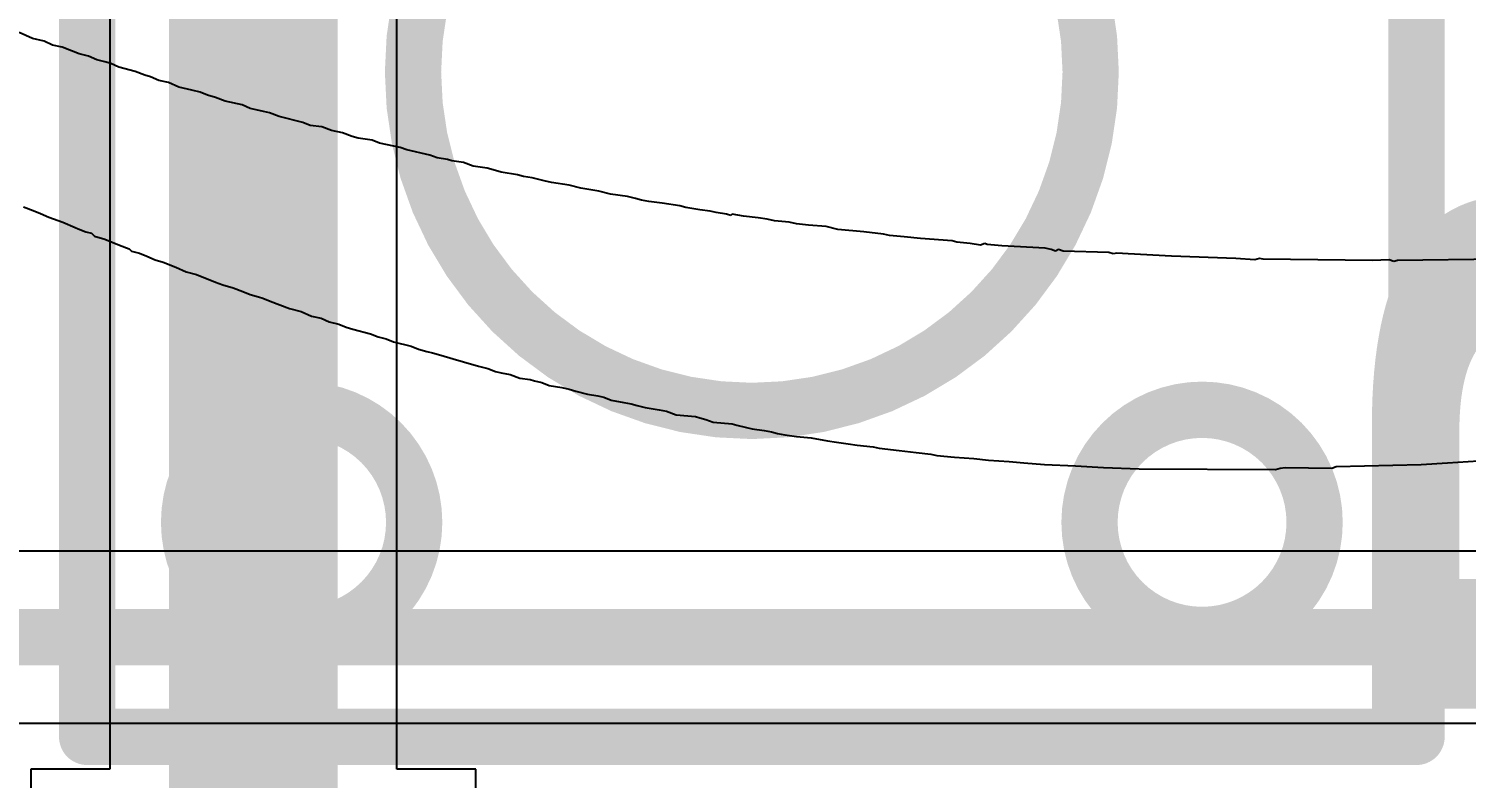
# Model space of a CAD drawing. Header units: inches. Extents: x 0 to 5359, y 0 to 5098.
# Drawn here: x 67.59 to 74.08, y 19.07 to 22.46 of the extents above; entities that cross this region are included whole.
import ezdxf

# ---------------------------------------------------------------- set-up
doc = ezdxf.new("R2010")
doc.units = ezdxf.units.IN
for name, color, linetype in [('Bottom Layer', 5, 'Continuous'), ('Bottom Overlay', 54, 'Continuous'), ('Top Layer', 1, 'Continuous'), ('Top Overlay', 2, 'Continuous')]:
    doc.layers.add(name, color=color, linetype=linetype)
doc.styles.add('Arial Black_Bold', font='', dxfattribs={"height": 0.2})
doc.styles.get('Arial Black_Bold').set_extended_font_data('Arial Black', bold=True)

# ---------------------------------------------------------------- blocks, each defined once
blk = doc.blocks.new('TS_1002S_12026C_57')
at = {"layer": 'Top Overlay'}
for points in [[(3, 2.9999, 0.254, 0.254, 0), (-3, 2.9999, 0.254, 0.254, 0)], [(3, -3.0001, 0.254, 0.254, 0), (3, 2.9999, 0.254, 0.254, 0)], [(3, -3.0001, 0.254, 0.254, 0), (-3, -3.0001, 0.254, 0.254, 0)]]:
    blk.add_lwpolyline(points, format="xyseb", dxfattribs=at)
for points in [[(2.9365, 2.9999, 0.127, 0.127, 1), (3.0635, 2.9999, 0.127, 0.127, 1)], [(2.9365, 2.9999, 0.127, 0.127, 1), (3.0635, 2.9999, 0.127, 0.127, 1)], [(2.54, 2.0319, 0.254, 0.254, 1), (1.524, 2.0319, 0.254, 0.254, 1)], [(1.4605, 2.0319, 0.127, 0.127, 1), (1.5875, 2.0319, 0.127, 0.127, 1)], [(2.4765, 2.0319, 0.127, 0.127, 1), (2.6035, 2.0319, 0.127, 0.127, 1)], [(1.5293, -0.0001, 0.254, 0.254, 1), (-1.5293, -0.0001, 0.254, 0.254, 1)], [(1.4658, -0.0001, 0.127, 0.127, 1), (1.5928, -0.0001, 0.127, 0.127, 1)], [(2.54, -2.0321, 0.254, 0.254, 1), (1.524, -2.0321, 0.254, 0.254, 1)], [(1.4605, -2.0321, 0.127, 0.127, 1), (1.5875, -2.0321, 0.127, 0.127, 1)], [(2.4765, -2.0321, 0.127, 0.127, 1), (2.6035, -2.0321, 0.127, 0.127, 1)], [(2.9365, -3.0001, 0.127, 0.127, 1), (3.0635, -3.0001, 0.127, 0.127, 1)], [(2.9365, -3.0001, 0.127, 0.127, 1), (3.0635, -3.0001, 0.127, 0.127, 1)]]:
    blk.add_lwpolyline(points, format="xyseb", close=True, dxfattribs=at)

msp = doc.modelspace()

# ---------------------------------------------------------------- linework, layer by layer
at = {"layer": 'Bottom Layer'}
for p, q in [((85.8803, 20.0989), (44.9174, 20.0989)), ((44.8818, 19.3219), (85.8678, 19.3219))]:
    msp.add_line(p, q, dxfattribs=at)
msp.add_lwpolyline([(44.8818, 19.7104, 0.254, 0.254, 0), (86.2628, 19.7104, 0.254, 0.254, 0)], format="xyseb", dxfattribs=at)
at = {"layer": 'Bottom Overlay'}
for p, q in [((67.6113, 22.4121), (67.5513, 22.4387)), ((67.6646, 22.3988), (67.6113, 22.4121)), ((67.7012, 22.3821), (67.6646, 22.3988)), ((67.7446, 22.3721), (67.7012, 22.3821)), ((67.7879, 22.3554), (67.7446, 22.3721)), ((67.8212, 22.3421), (67.7879, 22.3554)), ((67.8645, 22.3321), (67.8212, 22.3421)), ((67.9012, 22.3155), (67.8645, 22.3321)), ((67.9378, 22.3055), (67.9012, 22.3155)), ((67.9645, 22.2988), (67.9378, 22.3055)), ((68.0011, 22.2821), (67.9645, 22.2988)), ((68.0744, 22.2622), (68.0011, 22.2821)), ((68.1177, 22.2455), (68.0744, 22.2622)), ((68.1444, 22.2388), (68.1177, 22.2455)), ((68.181, 22.2222), (68.1444, 22.2388)), ((68.2243, 22.2122), (68.181, 22.2222)), ((68.271, 22.1922), (68.2243, 22.2122)), ((68.331, 22.1789), (68.271, 22.1922)), ((68.3676, 22.1689), (68.331, 22.1789)), ((68.4009, 22.1555), (68.3676, 22.1689)), ((68.4376, 22.1455), (68.4009, 22.1555)), ((68.4809, 22.1289), (68.4376, 22.1455)), ((68.5575, 22.1122), (68.4809, 22.1289)), ((68.5942, 22.0956), (68.5575, 22.1122)), ((68.6208, 22.0889), (68.5942, 22.0956)), ((68.6541, 22.0822), (68.6208, 22.0889)), ((68.6808, 22.0756), (68.6541, 22.0822)), ((68.7241, 22.0589), (68.6808, 22.0756)), ((68.8307, 22.0323), (68.7241, 22.0589)), ((68.864, 22.0189), (68.8307, 22.0323)), ((68.9173, 22.0123), (68.864, 22.0189)), ((68.9607, 21.9956), (68.9173, 22.0123)), ((69.0106, 21.9856), (68.9607, 21.9956)), ((69.054, 21.969), (69.0106, 21.9856)), ((69.0806, 21.9623), (69.054, 21.969)), ((69.1439, 21.9523), (69.0806, 21.9623)), ((69.1772, 21.939), (69.1439, 21.9523)), ((69.2705, 21.919), (69.1772, 21.939)), ((69.3005, 21.909), (69.2705, 21.919)), ((69.4038, 21.8857), (69.3005, 21.909)), ((69.4371, 21.8723), (69.4038, 21.8857)), ((69.4838, 21.8657), (69.4371, 21.8723)), ((69.5037, 21.859), (69.4838, 21.8657)), ((69.5571, 21.8523), (69.5037, 21.859)), ((69.6004, 21.8357), (69.5571, 21.8523)), ((69.6637, 21.8257), (69.6004, 21.8357)), ((69.7003, 21.8157), (69.6637, 21.8257)), ((69.727, 21.809), (69.7003, 21.8157)), ((69.8003, 21.7957), (69.727, 21.809)), ((69.8269, 21.789), (69.8003, 21.7957)), ((69.8669, 21.7824), (69.8269, 21.789)), ((69.9202, 21.769), (69.8669, 21.7824)), ((69.9535, 21.7624), (69.9202, 21.769)), ((70.0335, 21.7491), (69.9535, 21.7624)), ((70.0868, 21.7357), (70.0335, 21.7491)), ((70.1668, 21.7224), (70.0868, 21.7357)), ((70.2201, 21.7091), (70.1668, 21.7224)), ((70.2967, 21.6991), (70.2201, 21.7091)), ((70.3334, 21.6891), (70.2967, 21.6991)), ((70.36, 21.6824), (70.3334, 21.6891)), ((70.3933, 21.6758), (70.36, 21.6824)), ((70.4533, 21.6691), (70.3933, 21.6758)), ((67.5713, 21.6524), (67.6146, 21.6358)), ((67.6146, 21.6358), (67.6479, 21.6224)), ((67.6479, 21.6224), (67.6846, 21.6058)), ((67.6846, 21.6058), (67.7479, 21.5825)), ((70.5333, 21.6558), (70.4533, 21.6691)), ((70.5599, 21.6491), (70.5333, 21.6558)), ((70.6232, 21.6391), (70.5599, 21.6491)), ((70.6699, 21.6324), (70.6232, 21.6391)), ((70.6965, 21.6258), (70.6699, 21.6324)), ((70.7432, 21.6191), (70.6965, 21.6258)), ((70.7632, 21.6125), (70.7432, 21.6191)), ((70.7698, 21.6191), (70.7632, 21.6125)), ((70.8198, 21.6091), (70.7698, 21.6191)), ((70.8864, 21.6025), (70.8198, 21.6091)), ((67.7479, 21.5825), (67.8045, 21.5591)), ((67.8045, 21.5591), (67.8179, 21.5525)), ((67.8179, 21.5525), (67.8512, 21.5392)), ((70.9264, 21.5958), (70.8864, 21.6025)), ((70.9597, 21.5891), (70.9264, 21.5958)), ((71.0264, 21.5825), (70.9597, 21.5891)), ((71.0597, 21.5758), (71.0264, 21.5825)), ((71.113, 21.5691), (71.0597, 21.5758)), ((71.193, 21.5625), (71.113, 21.5691)), ((71.2463, 21.5491), (71.193, 21.5625)), ((71.3629, 21.5392), (71.2463, 21.5491)), ((67.8512, 21.5392), (67.8778, 21.5325)), ((67.8778, 21.5325), (67.8912, 21.5192)), ((67.8912, 21.5192), (67.9378, 21.5058)), ((67.9378, 21.5058), (68.0044, 21.4792)), ((68.0044, 21.4792), (68.0478, 21.4625)), ((71.4528, 21.5292), (71.3629, 21.5392)), ((71.4795, 21.5225), (71.4528, 21.5292)), ((71.5461, 21.5158), (71.4795, 21.5225)), ((71.6194, 21.5092), (71.5461, 21.5158)), ((71.7627, 21.4992), (71.6194, 21.5092)), ((71.7827, 21.4925), (71.7627, 21.4992)), ((71.8427, 21.4858), (71.7827, 21.4925)), ((71.8893, 21.4792), (71.8427, 21.4858)), ((71.9093, 21.4858), (71.8893, 21.4792)), ((71.9193, 21.4825), (71.9093, 21.4858)), ((71.9859, 21.4758), (71.9193, 21.4825)), ((72.1825, 21.4659), (71.9859, 21.4758)), ((68.0478, 21.4625), (68.0577, 21.4525)), ((68.0577, 21.4525), (68.0944, 21.4425)), ((68.0944, 21.4425), (68.1277, 21.4292)), ((68.1277, 21.4292), (68.1644, 21.4125)), ((68.1644, 21.4125), (68.201, 21.4026)), ((72.2092, 21.4592), (72.1825, 21.4659)), ((72.2291, 21.4525), (72.2092, 21.4592)), ((72.2425, 21.4592), (72.2291, 21.4525)), ((72.2625, 21.4525), (72.2425, 21.4592)), ((72.469, 21.4459), (72.2625, 21.4525)), ((72.489, 21.4392), (72.469, 21.4459)), ((72.5057, 21.4425), (72.489, 21.4392)), ((72.5557, 21.4392), (72.5057, 21.4425)), ((72.7522, 21.4292), (72.5557, 21.4392)), ((73.0421, 21.4192), (72.7522, 21.4292)), ((73.1287, 21.4125), (73.0421, 21.4192)), ((73.1487, 21.4192), (73.1287, 21.4125)), ((73.1654, 21.4159), (73.1487, 21.4192)), ((73.6585, 21.4092), (73.1654, 21.4159)), ((73.7351, 21.4125), (73.6585, 21.4092)), ((73.7551, 21.4059), (73.7351, 21.4125)), ((74.2316, 21.4159), (73.7718, 21.4092)), ((68.201, 21.4026), (68.2577, 21.3792)), ((68.2577, 21.3792), (68.3043, 21.3592)), ((68.3043, 21.3592), (68.3509, 21.3459)), ((68.3509, 21.3459), (68.4376, 21.3126)), ((73.7718, 21.4092), (73.7551, 21.4059)), ((68.4376, 21.3126), (68.4709, 21.2993)), ((68.4709, 21.2993), (68.5175, 21.2859)), ((68.5175, 21.2859), (68.5608, 21.2693)), ((68.5608, 21.2693), (68.5942, 21.256)), ((68.5942, 21.256), (68.6308, 21.246)), ((68.6308, 21.246), (68.6508, 21.2393)), ((68.6508, 21.2393), (68.6841, 21.226)), ((68.6841, 21.226), (68.7707, 21.1926)), ((68.7707, 21.1926), (68.8241, 21.1793)), ((68.8241, 21.1793), (68.8707, 21.1593)), ((68.8707, 21.1593), (68.914, 21.1493)), ((68.914, 21.1493), (68.9507, 21.1327)), ((68.9507, 21.1327), (68.994, 21.1227)), ((68.994, 21.1227), (69.0273, 21.1094)), ((69.0273, 21.1094), (69.0573, 21.0994)), ((69.0573, 21.0994), (69.1372, 21.0794)), ((69.1372, 21.0794), (69.1706, 21.066)), ((69.1706, 21.066), (69.2072, 21.056)), ((69.2072, 21.056), (69.2405, 21.0427)), ((69.2405, 21.0427), (69.3205, 21.0227)), ((69.3205, 21.0227), (69.3538, 21.0094)), ((69.3538, 21.0094), (69.3905, 20.9994)), ((69.3905, 20.9994), (69.4171, 20.9927)), ((69.4171, 20.9927), (69.4538, 20.9827)), ((69.4538, 20.9827), (69.5104, 20.9661)), ((69.5104, 20.9661), (69.5571, 20.9528)), ((69.5571, 20.9528), (69.6237, 20.9328)), ((69.6237, 20.9328), (69.667, 20.9228)), ((69.667, 20.9228), (69.7003, 20.9094)), ((69.7003, 20.9094), (69.727, 20.9028)), ((69.727, 20.9028), (69.767, 20.8961)), ((69.767, 20.8961), (69.8103, 20.8795)), ((69.8103, 20.8795), (69.8569, 20.8728)), ((69.8569, 20.8728), (69.8769, 20.8661)), ((69.8769, 20.8661), (69.9102, 20.8595)), ((69.9102, 20.8595), (69.9435, 20.8461)), ((69.9435, 20.8461), (70.0002, 20.8361)), ((70.0002, 20.8361), (70.0335, 20.8295)), ((70.0335, 20.8295), (70.0635, 20.8195)), ((70.0635, 20.8195), (70.1168, 20.8062)), ((70.1168, 20.8062), (70.1634, 20.7995)), ((70.1634, 20.7995), (70.1901, 20.7928)), ((70.1901, 20.7928), (70.2234, 20.7795)), ((70.2234, 20.7795), (70.28, 20.7695)), ((70.28, 20.7695), (70.3134, 20.7628)), ((70.3134, 20.7628), (70.34, 20.7562)), ((70.34, 20.7562), (70.3767, 20.7462)), ((70.3767, 20.7462), (70.44, 20.7362)), ((70.44, 20.7362), (70.4733, 20.7295)), ((70.4733, 20.7295), (70.5166, 20.7129)), ((70.5166, 20.7129), (70.6032, 20.7062)), ((70.6032, 20.7062), (70.6232, 20.6995)), ((70.6232, 20.6995), (70.6499, 20.6929)), ((70.6499, 20.6929), (70.6832, 20.6796)), ((70.6832, 20.6796), (70.7698, 20.6729)), ((70.7698, 20.6729), (70.7898, 20.6662)), ((70.7898, 20.6662), (70.8331, 20.6562)), ((70.8331, 20.6562), (70.8598, 20.6496)), ((70.8598, 20.6496), (70.9131, 20.6429)), ((70.9131, 20.6429), (70.9464, 20.6362)), ((70.9464, 20.6362), (70.9731, 20.6296)), ((70.9731, 20.6296), (71.0064, 20.6229)), ((71.0064, 20.6229), (71.0597, 20.6162)), ((71.0597, 20.6162), (71.1263, 20.6096)), ((71.1263, 20.6096), (71.1996, 20.5963)), ((71.1996, 20.5963), (71.2396, 20.5896)), ((71.2396, 20.5896), (71.2929, 20.5829)), ((71.2929, 20.5829), (71.3329, 20.5763)), ((71.3329, 20.5763), (71.4062, 20.5696)), ((71.4062, 20.5696), (71.4328, 20.5629)), ((71.4328, 20.5629), (71.5228, 20.5529)), ((71.5228, 20.5529), (71.5994, 20.5429)), ((71.5994, 20.5429), (71.6661, 20.5363)), ((71.6661, 20.5363), (71.6927, 20.5296)), ((71.6927, 20.5296), (71.7727, 20.523)), ((71.7727, 20.523), (71.8593, 20.5163)), ((71.8593, 20.5163), (71.926, 20.5096)), ((71.926, 20.5096), (72.0192, 20.503)), ((72.0192, 20.503), (72.0859, 20.4963)), ((73.9983, 20.4963), (74.2849, 20.5163)), ((72.0859, 20.4963), (72.1792, 20.4896)), ((72.1792, 20.4896), (72.3191, 20.483)), ((72.3191, 20.483), (72.4457, 20.4763)), ((72.4457, 20.4763), (72.6056, 20.4696)), ((72.6056, 20.4696), (73.222, 20.4663)), ((73.222, 20.4663), (73.242, 20.473)), ((73.242, 20.473), (73.2653, 20.4763)), ((73.2653, 20.4763), (73.4752, 20.473)), ((73.4752, 20.473), (73.4952, 20.4796)), ((73.4952, 20.4796), (73.8784, 20.4896)), ((73.8784, 20.4896), (73.9983, 20.4963))]:
    msp.add_line(p, q, dxfattribs=at)
at = {"layer": 'Top Layer'}
for p, q in [((67.9605, 24.5872), (67.9605, 19.1144)), ((69.2553, 19.1144), (69.2553, 24.0692)), ((67.9605, 19.1144), (67.6039, 19.1144)), ((67.6039, 19.1144), (67.6039, 16.3064)), ((69.6119, 19.1144), (69.2553, 19.1144)), ((69.6119, 16.3064), (69.6119, 19.1144))]:
    msp.add_line(p, q, dxfattribs=at)
msp.add_lwpolyline([(68.6079, 17.7104, 0.762, 0.762, 0), (68.6079, 24.5872, 0.762, 0.762, 0)], format="xyseb", dxfattribs=at)

# ---------------------------------------------------------------- block references
at = {"rotation": 270}
msp.add_blockref('TS_1002S_12026C_57', (70.858, 22.2603), dxfattribs=at)

# ---------------------------------------------------------------- texts
at = {"layer": 'Top Overlay', "style": 'Arial Black_Bold'}
msp.add_text('BACK', height=2.54, rotation=90, dxfattribs=at).set_placement((76.1964, 19.1163))

doc.saveas('drawing.dxf')
